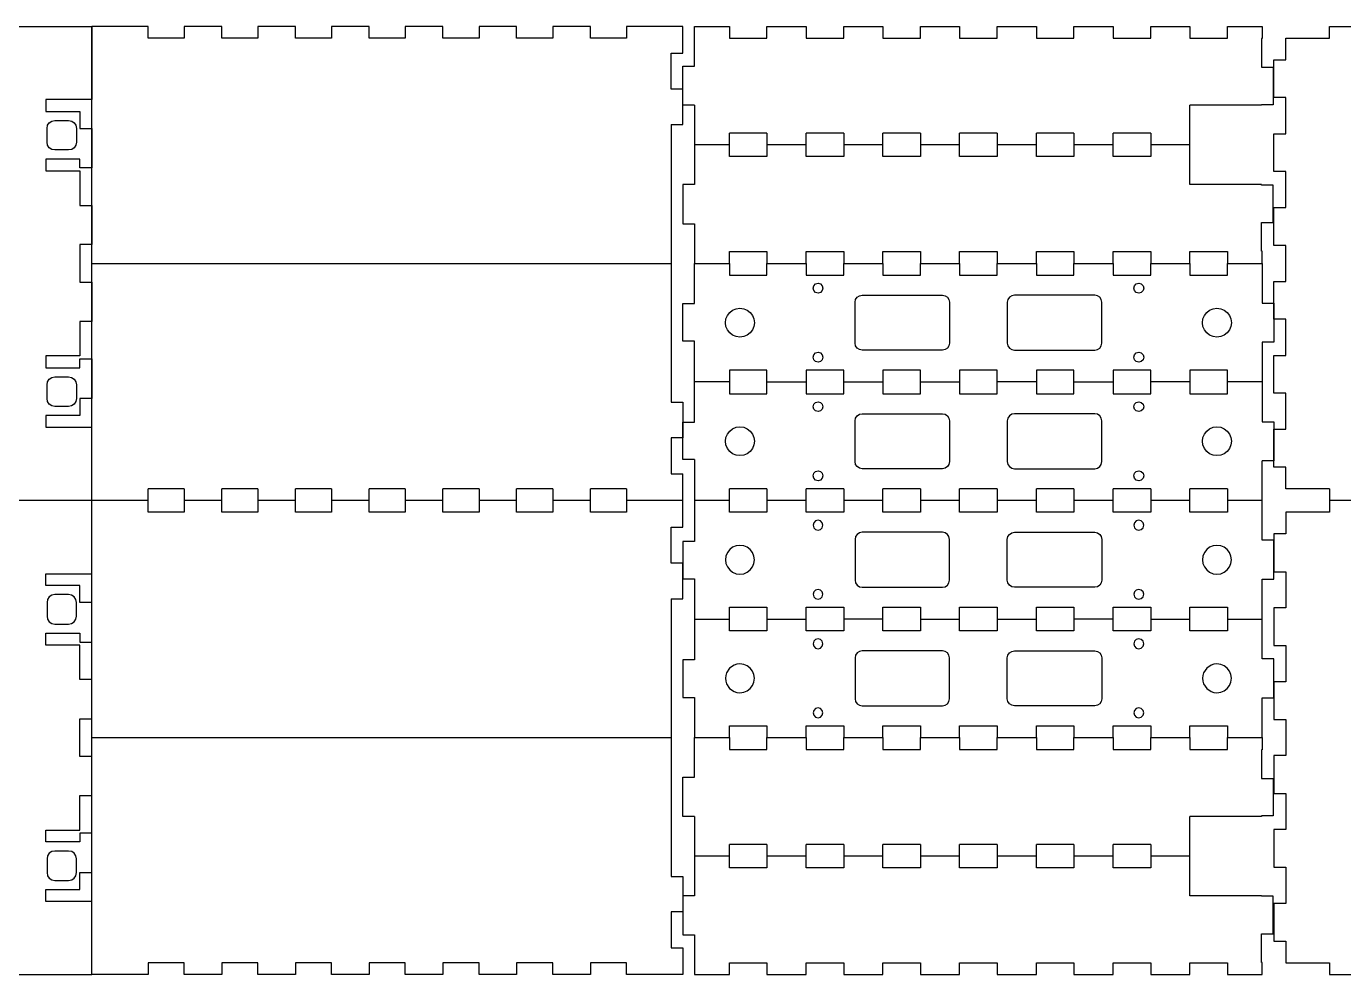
# Model space of a CAD drawing. Extents: x -3 to 935, y 295 to 705.
# Drawn here: x 283.9 to 618.6, y 458.9 to 699.9 of the extents above; entities that cross this region are included whole.
import ezdxf

# ---------------------------------------------------------------- set-up
doc = ezdxf.new("R2010")
doc.units = 0

msp = doc.modelspace()

# ---------------------------------------------------------------- linework, layer by layer
for p, q in [((0.1324, 699.867), (300.532, 699.867)), ((300.532, 699.867), (300.532, 681.267)), ((300.532, 681.267), (288.906, 681.267)), ((288.906, 681.267), (288.906, 678.267)), ((288.906, 678.267), (297.532, 678.267)), ((297.532, 678.267), (297.532, 673.941)), ((289.181, 673.941), (289.34, 674.719)), ((289.181, 670.44), (289.181, 673.941)), ((289.34, 674.719), (289.769, 675.356)), ((289.769, 675.356), (290.404, 675.785)), ((290.404, 675.785), (291.182, 675.941)), ((291.182, 675.941), (294.682, 675.941)), ((294.682, 675.941), (295.46, 675.785)), ((295.46, 675.785), (296.095, 675.356)), ((296.095, 675.356), (296.523, 674.721)), ((296.523, 674.721), (296.682, 673.941)), ((296.682, 673.941), (296.682, 670.44)), ((297.532, 673.941), (300.532, 673.941)), ((300.532, 673.941), (300.532, 663.892)), ((289.34, 669.663), (289.181, 670.44)), ((289.769, 669.028), (289.34, 669.663)), ((296.523, 669.663), (296.095, 669.028)), ((296.682, 670.44), (296.523, 669.663)), ((297.532, 666.117), (288.906, 666.117)), ((288.906, 666.117), (288.906, 663.117)), ((290.404, 668.599), (289.769, 669.028)), ((291.182, 668.443), (290.404, 668.599)), ((294.682, 668.443), (291.182, 668.443)), ((295.46, 668.599), (294.682, 668.443)), ((294.682, 668.443), (294.682, 668.443)), ((296.095, 669.028), (295.46, 668.599)), ((297.532, 663.892), (297.532, 666.117)), ((288.906, 663.117), (297.532, 663.117)), ((300.532, 663.892), (297.532, 663.892)), ((297.532, 663.117), (297.532, 654.341)), ((297.532, 654.341), (300.532, 654.341)), ((300.532, 654.341), (300.532, 644.392)), ((300.532, 644.392), (297.532, 644.392)), ((297.532, 644.392), (297.532, 634.841)), ((453.731, 629.401), (453.731, 639.616)), ((453.731, 639.616), (462.557, 639.616)), ((462.557, 639.616), (462.557, 636.624)), ((472.109, 636.624), (472.109, 639.616)), ((472.109, 639.616), (482.057, 639.616)), ((482.057, 639.616), (482.057, 636.624)), ((491.608, 636.624), (491.608, 639.616)), ((491.608, 639.616), (501.557, 639.616)), ((501.557, 639.616), (501.557, 636.624)), ((511.108, 636.624), (511.108, 639.616)), ((511.108, 639.616), (521.057, 639.616)), ((521.057, 639.616), (521.057, 636.624)), ((530.608, 636.624), (530.608, 639.616)), ((530.608, 639.616), (540.556, 639.616)), ((540.556, 639.616), (540.556, 636.624)), ((550.108, 636.624), (550.108, 639.616)), ((550.108, 639.616), (560.056, 639.616)), ((560.056, 639.616), (560.056, 636.624)), ((569.608, 636.624), (569.608, 639.616)), ((569.608, 639.616), (579.558, 639.616)), ((579.558, 639.616), (579.558, 636.624)), ((589.107, 636.624), (589.107, 639.616)), ((589.107, 639.616), (597.931, 639.616)), ((597.931, 639.616), (597.931, 629.517)), ((462.557, 636.624), (472.109, 636.624)), ((482.057, 636.624), (491.608, 636.624)), ((501.557, 636.624), (511.108, 636.624)), ((521.057, 636.624), (530.608, 636.624)), ((540.556, 636.624), (550.108, 636.624)), ((560.056, 636.624), (569.608, 636.624)), ((579.558, 636.624), (589.107, 636.624)), ((297.532, 634.841), (300.532, 634.841)), ((300.532, 634.841), (300.532, 624.892)), ((483.832, 633.333), (483.999, 633.957)), ((483.999, 632.708), (483.832, 633.333)), ((483.999, 633.957), (484.457, 634.412)), ((484.457, 632.253), (483.999, 632.708)), ((484.457, 634.412), (485.081, 634.579)), ((485.081, 634.579), (485.708, 634.412)), ((485.081, 634.579), (485.081, 634.579)), ((485.708, 634.412), (486.166, 633.957)), ((486.166, 632.708), (485.708, 632.253)), ((486.166, 633.957), (486.333, 633.333)), ((486.333, 633.333), (486.166, 632.708)), ((565.332, 633.333), (565.499, 633.957)), ((565.499, 632.708), (565.332, 633.333)), ((565.499, 633.957), (565.956, 634.412)), ((565.956, 632.253), (565.499, 632.708)), ((565.956, 634.412), (566.583, 634.579)), ((566.583, 634.579), (567.208, 634.412)), ((566.583, 634.579), (566.583, 634.579)), ((567.208, 634.412), (567.665, 633.957)), ((567.665, 632.708), (567.208, 632.253)), ((567.665, 633.957), (567.832, 633.333)), ((567.832, 633.333), (567.665, 632.708)), ((450.73, 619.873), (450.73, 629.401)), ((450.73, 629.401), (453.731, 629.401)), ((485.081, 632.086), (484.457, 632.253)), ((485.708, 632.253), (485.081, 632.086)), ((494.482, 629.742), (494.619, 630.427)), ((494.482, 619.368), (494.482, 629.742)), ((494.619, 630.427), (495.008, 631.012)), ((495.008, 631.012), (495.593, 631.401)), ((495.593, 631.401), (496.284, 631.536)), ((496.284, 631.536), (516.683, 631.539)), ((516.683, 631.539), (517.371, 631.401)), ((517.371, 631.401), (517.956, 631.012)), ((517.956, 631.012), (518.345, 630.43)), ((518.345, 630.43), (518.482, 629.742)), ((518.482, 629.742), (518.482, 619.368)), ((533.32, 630.43), (533.182, 629.742)), ((533.182, 629.742), (533.182, 619.368)), ((533.709, 631.012), (533.32, 630.43)), ((534.294, 631.401), (533.709, 631.012)), ((534.982, 631.539), (534.294, 631.401)), ((555.384, 631.536), (534.982, 631.539)), ((556.071, 631.401), (555.384, 631.536)), ((556.656, 631.012), (556.071, 631.401)), ((557.045, 630.427), (556.656, 631.012)), ((557.183, 629.742), (557.045, 630.427)), ((557.183, 619.368), (557.183, 629.742)), ((566.583, 632.086), (565.956, 632.253)), ((567.208, 632.253), (566.583, 632.086)), ((597.931, 629.517), (600.931, 629.517)), ((600.931, 629.517), (600.931, 619.588)), ((461.681, 625.496), (462.049, 626.387)), ((462.049, 626.387), (462.639, 627.152)), ((462.639, 627.152), (463.396, 627.729)), ((463.396, 627.729), (464.274, 628.094)), ((464.274, 628.094), (465.232, 628.221)), ((465.232, 628.221), (466.193, 628.094)), ((465.232, 628.221), (465.232, 628.221)), ((466.193, 628.094), (467.071, 627.729)), ((467.071, 627.729), (467.825, 627.152)), ((467.825, 627.152), (468.415, 626.387)), ((468.415, 626.387), (468.786, 625.496)), ((582.882, 625.496), (583.249, 626.387)), ((583.249, 626.387), (583.839, 627.152)), ((583.839, 627.152), (584.593, 627.729)), ((584.593, 627.729), (585.475, 628.094)), ((585.475, 628.094), (586.432, 628.221)), ((586.432, 628.221), (587.39, 628.094)), ((586.432, 628.221), (586.432, 628.221)), ((587.39, 628.094), (588.269, 627.729)), ((588.269, 627.729), (589.025, 627.152)), ((589.025, 627.152), (589.615, 626.387)), ((589.615, 626.387), (589.983, 625.496)), ((300.532, 624.892), (297.532, 624.892)), ((297.532, 624.892), (297.532, 616.116)), ((461.557, 624.554), (461.681, 625.496)), ((461.681, 623.614), (461.557, 624.554)), ((462.049, 622.723), (461.681, 623.614)), ((462.639, 621.956), (462.049, 622.723)), ((468.415, 622.723), (467.825, 621.956)), ((468.786, 623.614), (468.415, 622.723)), ((468.786, 625.496), (468.907, 624.554)), ((468.907, 624.554), (468.786, 623.614)), ((582.757, 624.554), (582.882, 625.496)), ((582.882, 623.614), (582.757, 624.554)), ((583.249, 622.723), (582.882, 623.614)), ((583.839, 621.956), (583.249, 622.723)), ((589.615, 622.723), (589.025, 621.956)), ((589.983, 623.614), (589.615, 622.723)), ((589.983, 625.496), (590.107, 624.554)), ((590.107, 624.554), (589.983, 623.614)), ((453.731, 619.873), (450.73, 619.873)), ((453.731, 599.275), (453.731, 619.873)), ((463.396, 621.379), (462.639, 621.956)), ((464.274, 621.016), (463.396, 621.379)), ((465.232, 620.889), (464.274, 621.016)), ((466.193, 621.016), (465.232, 620.889)), ((467.071, 621.379), (466.193, 621.016)), ((467.825, 621.956), (467.071, 621.379)), ((494.619, 618.68), (494.482, 619.368)), ((518.482, 619.368), (518.345, 618.68)), ((533.182, 619.368), (533.32, 618.68)), ((557.045, 618.68), (557.183, 619.368)), ((584.593, 621.379), (583.839, 621.956)), ((585.475, 621.016), (584.593, 621.379)), ((586.432, 620.889), (585.475, 621.016)), ((587.39, 621.016), (586.432, 620.889)), ((588.269, 621.379), (587.39, 621.016)), ((589.025, 621.956), (588.269, 621.379)), ((597.931, 619.588), (597.931, 599.392)), ((600.931, 619.588), (597.931, 619.588)), ((297.532, 616.116), (288.906, 616.116)), ((288.906, 616.116), (288.906, 613.116)), ((483.832, 615.778), (483.999, 616.399)), ((483.999, 616.399), (484.457, 616.857)), ((484.457, 616.857), (485.081, 617.024)), ((485.081, 617.024), (485.708, 616.857)), ((485.081, 617.024), (485.081, 617.024)), ((485.708, 616.857), (486.166, 616.399)), ((486.166, 616.399), (486.333, 615.778)), ((495.008, 618.098), (494.619, 618.68)), ((495.593, 617.709), (495.008, 618.098)), ((496.284, 617.571), (495.593, 617.709)), ((516.683, 617.571), (496.284, 617.571)), ((517.371, 617.709), (516.683, 617.571)), ((517.956, 618.098), (517.371, 617.709)), ((518.345, 618.68), (517.956, 618.098)), ((533.32, 618.68), (533.709, 618.098)), ((533.709, 618.098), (534.294, 617.709)), ((534.294, 617.709), (534.982, 617.571)), ((534.982, 617.571), (555.384, 617.571)), ((555.384, 617.571), (556.071, 617.709)), ((556.071, 617.709), (556.656, 618.098)), ((556.656, 618.098), (557.045, 618.68)), ((565.332, 615.778), (565.499, 616.399)), ((565.499, 616.399), (565.956, 616.857)), ((565.956, 616.857), (566.583, 617.024)), ((566.583, 617.024), (567.208, 616.857)), ((566.583, 617.024), (566.583, 617.024)), ((567.208, 616.857), (567.665, 616.399)), ((567.665, 616.399), (567.832, 615.778)), ((288.906, 613.116), (297.532, 613.116)), ((297.532, 613.116), (297.532, 615.341)), ((297.532, 615.341), (300.532, 615.341)), ((300.532, 615.341), (300.532, 605.292)), ((483.999, 615.153), (483.832, 615.778)), ((484.457, 614.698), (483.999, 615.153)), ((485.081, 614.529), (484.457, 614.698)), ((485.708, 614.698), (485.081, 614.529)), ((486.166, 615.153), (485.708, 614.698)), ((486.333, 615.778), (486.166, 615.153)), ((565.499, 615.153), (565.332, 615.778)), ((565.956, 614.698), (565.499, 615.153)), ((566.583, 614.529), (565.956, 614.698)), ((567.208, 614.698), (566.583, 614.529)), ((567.665, 615.153), (567.208, 614.698)), ((567.832, 615.778), (567.665, 615.153)), ((289.181, 608.793), (289.335, 609.557)), ((289.335, 609.557), (289.769, 610.205)), ((289.769, 610.205), (290.417, 610.639)), ((290.417, 610.639), (291.182, 610.793)), ((291.182, 610.793), (294.682, 610.793)), ((294.682, 610.793), (295.447, 610.639)), ((295.447, 610.639), (296.095, 610.205)), ((296.095, 610.205), (296.529, 609.557)), ((296.529, 609.557), (296.682, 608.793)), ((462.557, 609.494), (453.731, 609.494)), ((462.557, 612.483), (462.557, 606.499)), ((472.109, 612.483), (462.557, 612.483)), ((472.109, 606.499), (472.109, 612.483)), ((472.109, 609.491), (482.057, 609.491)), ((482.057, 612.483), (482.057, 606.499)), ((491.608, 612.483), (482.057, 612.483)), ((491.608, 606.499), (491.608, 612.483)), ((491.608, 609.491), (501.557, 609.491)), ((501.557, 612.483), (501.557, 606.499)), ((511.108, 612.483), (501.557, 612.483)), ((511.108, 606.499), (511.108, 612.483)), ((511.108, 609.491), (521.057, 609.491)), ((521.057, 612.483), (521.057, 606.499)), ((530.608, 612.483), (521.057, 612.483)), ((530.608, 606.499), (530.608, 612.483)), ((540.556, 609.494), (530.608, 609.494)), ((540.556, 612.483), (540.556, 606.499)), ((550.108, 612.483), (540.556, 612.483)), ((550.108, 606.499), (550.108, 612.483)), ((550.108, 609.491), (560.056, 609.491)), ((560.056, 612.483), (560.056, 606.499)), ((569.608, 612.483), (560.056, 612.483)), ((569.608, 606.499), (569.608, 612.483)), ((579.558, 609.494), (569.608, 609.494)), ((579.558, 612.483), (579.558, 606.499)), ((589.107, 612.483), (579.558, 612.483)), ((589.107, 606.499), (589.107, 612.483)), ((597.931, 609.494), (589.107, 609.494)), ((289.181, 605.292), (289.181, 608.793)), ((296.682, 608.793), (296.682, 605.292)), ((462.557, 606.499), (472.109, 606.499)), ((482.057, 606.499), (491.608, 606.499)), ((501.557, 606.499), (511.108, 606.499)), ((521.057, 606.499), (530.608, 606.499)), ((540.556, 606.499), (550.108, 606.499)), ((560.056, 606.499), (569.608, 606.499)), ((579.558, 606.499), (589.107, 606.499)), ((289.335, 604.527), (289.181, 605.292)), ((289.769, 603.877), (289.335, 604.527)), ((290.417, 603.443), (289.769, 603.877)), ((291.182, 603.292), (290.417, 603.443)), ((294.682, 603.292), (291.182, 603.292)), ((295.447, 603.443), (294.682, 603.292)), ((294.682, 603.292), (294.682, 603.292)), ((296.095, 603.877), (295.447, 603.443)), ((296.529, 604.527), (296.095, 603.877)), ((296.682, 605.292), (296.529, 604.527)), ((300.532, 605.292), (297.532, 605.292)), ((297.532, 605.292), (297.532, 600.966)), ((483.832, 603.207), (483.999, 603.829)), ((483.999, 602.583), (483.832, 603.207)), ((483.999, 603.829), (484.457, 604.287)), ((484.457, 602.128), (483.999, 602.583)), ((484.457, 604.287), (485.081, 604.453)), ((485.081, 604.453), (485.708, 604.287)), ((485.081, 604.453), (485.081, 604.453)), ((485.708, 604.287), (486.166, 603.829)), ((486.166, 602.583), (485.708, 602.128)), ((486.166, 603.829), (486.333, 603.207)), ((486.333, 603.207), (486.166, 602.583)), ((565.332, 603.207), (565.499, 603.829)), ((565.499, 602.583), (565.332, 603.207)), ((565.499, 603.829), (565.956, 604.287)), ((565.956, 602.128), (565.499, 602.583)), ((565.956, 604.287), (566.583, 604.453)), ((566.583, 604.453), (567.208, 604.287)), ((566.583, 604.453), (566.583, 604.453)), ((567.208, 604.287), (567.665, 603.829)), ((567.665, 602.583), (567.208, 602.128)), ((567.665, 603.829), (567.832, 603.207)), ((567.832, 603.207), (567.665, 602.583)), ((297.532, 600.966), (288.906, 600.966)), ((288.906, 600.966), (288.906, 597.966)), ((450.73, 589.748), (450.73, 599.275)), ((450.73, 599.275), (453.731, 599.275)), ((485.081, 601.961), (484.457, 602.128)), ((485.708, 602.128), (485.081, 601.961)), ((494.482, 599.617), (494.619, 600.302)), ((494.482, 589.243), (494.482, 599.617)), ((494.619, 600.302), (495.008, 600.884)), ((495.008, 600.884), (495.593, 601.276)), ((495.593, 601.276), (496.284, 601.411)), ((496.284, 601.411), (516.683, 601.411)), ((516.683, 601.411), (517.371, 601.276)), ((517.371, 601.276), (517.956, 600.887)), ((517.956, 600.887), (518.345, 600.302)), ((518.345, 600.302), (518.482, 599.617)), ((518.482, 599.617), (518.482, 589.243)), ((533.32, 600.302), (533.182, 599.617)), ((533.182, 599.617), (533.182, 589.243)), ((533.709, 600.887), (533.32, 600.302)), ((534.294, 601.276), (533.709, 600.887)), ((534.982, 601.411), (534.294, 601.276)), ((555.384, 601.411), (534.982, 601.411)), ((556.071, 601.276), (555.384, 601.411)), ((556.656, 600.884), (556.071, 601.276)), ((557.045, 600.302), (556.656, 600.884)), ((557.183, 599.617), (557.045, 600.302)), ((557.183, 589.243), (557.183, 599.617)), ((566.583, 601.961), (565.956, 602.128)), ((567.208, 602.128), (566.583, 601.961)), ((597.931, 599.392), (600.931, 599.392)), ((600.931, 599.392), (600.931, 589.462)), ((288.906, 597.966), (300.532, 597.966)), ((300.532, 560.767), (300.532, 597.966)), ((461.681, 595.37), (462.049, 596.262)), ((462.049, 596.262), (462.639, 597.027)), ((462.639, 597.027), (463.396, 597.603)), ((463.396, 597.603), (464.274, 597.968)), ((464.274, 597.968), (465.232, 598.095)), ((465.232, 598.095), (466.193, 597.968)), ((465.232, 598.095), (465.232, 598.095)), ((466.193, 597.968), (467.071, 597.603)), ((467.071, 597.603), (467.825, 597.027)), ((467.825, 597.027), (468.415, 596.262)), ((468.415, 596.262), (468.786, 595.37)), ((582.882, 595.37), (583.249, 596.262)), ((583.249, 596.262), (583.839, 597.027)), ((583.839, 597.027), (584.593, 597.603)), ((584.593, 597.603), (585.475, 597.968)), ((585.475, 597.968), (586.432, 598.095)), ((586.432, 598.095), (587.39, 597.968)), ((586.432, 598.095), (586.432, 598.095)), ((587.39, 597.968), (588.269, 597.603)), ((588.269, 597.603), (589.025, 597.027)), ((589.025, 597.027), (589.615, 596.262)), ((589.615, 596.262), (589.983, 595.37)), ((461.557, 594.428), (461.681, 595.37)), ((461.681, 593.486), (461.557, 594.428)), ((462.049, 592.595), (461.681, 593.486)), ((462.639, 591.83), (462.049, 592.595)), ((468.415, 592.595), (467.825, 591.83)), ((468.786, 593.486), (468.415, 592.595)), ((468.786, 595.37), (468.907, 594.428)), ((468.907, 594.428), (468.786, 593.486)), ((582.757, 594.428), (582.882, 595.37)), ((582.882, 593.486), (582.757, 594.428)), ((583.249, 592.595), (582.882, 593.486)), ((583.839, 591.83), (583.249, 592.595)), ((589.615, 592.595), (589.025, 591.83)), ((589.983, 593.486), (589.615, 592.595)), ((589.983, 595.37), (590.107, 594.428)), ((590.107, 594.428), (589.983, 593.486)), ((453.731, 589.748), (450.73, 589.748)), ((453.731, 589.748), (453.731, 568.986)), ((463.396, 591.253), (462.639, 591.83)), ((464.274, 590.891), (463.396, 591.253)), ((465.232, 590.764), (464.274, 590.891)), ((466.193, 590.891), (465.232, 590.764)), ((467.071, 591.253), (466.193, 590.891)), ((467.825, 591.83), (467.071, 591.253)), ((494.619, 588.555), (494.482, 589.243)), ((518.482, 589.243), (518.345, 588.555)), ((533.182, 589.243), (533.32, 588.555)), ((557.045, 588.555), (557.183, 589.243)), ((584.593, 591.253), (583.839, 591.83)), ((585.475, 590.891), (584.593, 591.253)), ((586.432, 590.764), (585.475, 590.891)), ((587.39, 590.891), (586.432, 590.764)), ((588.269, 591.253), (587.39, 590.891)), ((589.025, 591.83), (588.269, 591.253)), ((600.931, 589.462), (597.931, 589.462)), ((597.931, 569.272), (597.931, 589.462)), ((483.832, 585.649), (483.999, 586.274)), ((483.999, 586.274), (484.457, 586.732)), ((484.457, 586.732), (485.081, 586.898)), ((485.081, 586.898), (485.708, 586.732)), ((485.081, 586.898), (485.081, 586.898)), ((485.708, 586.732), (486.166, 586.274)), ((486.166, 586.274), (486.333, 585.649)), ((495.008, 587.973), (494.619, 588.555)), ((495.593, 587.584), (495.008, 587.973)), ((496.284, 587.446), (495.593, 587.584)), ((516.683, 587.446), (496.284, 587.446)), ((517.371, 587.584), (516.683, 587.446)), ((517.956, 587.973), (517.371, 587.584)), ((518.345, 588.555), (517.956, 587.973)), ((533.32, 588.555), (533.709, 587.973)), ((533.709, 587.973), (534.294, 587.584)), ((534.294, 587.584), (534.982, 587.446)), ((534.982, 587.446), (555.384, 587.446)), ((555.384, 587.446), (556.071, 587.584)), ((556.071, 587.584), (556.656, 587.973)), ((556.656, 587.973), (557.045, 588.555)), ((565.332, 585.649), (565.499, 586.274)), ((565.499, 586.274), (565.956, 586.732)), ((565.956, 586.732), (566.583, 586.898)), ((566.583, 586.898), (567.208, 586.732)), ((566.583, 586.898), (566.583, 586.898)), ((567.208, 586.732), (567.665, 586.274)), ((567.665, 586.274), (567.832, 585.649)), ((483.999, 585.028), (483.832, 585.649)), ((484.457, 584.57), (483.999, 585.028)), ((485.081, 584.403), (484.457, 584.57)), ((485.708, 584.57), (485.081, 584.403)), ((486.166, 585.028), (485.708, 584.57)), ((486.333, 585.649), (486.166, 585.028)), ((565.499, 585.028), (565.332, 585.649)), ((565.956, 584.57), (565.499, 585.028)), ((566.583, 584.403), (565.956, 584.57)), ((567.208, 584.57), (566.583, 584.403)), ((567.665, 585.028), (567.208, 584.57)), ((567.832, 585.649), (567.665, 585.028)), ((300.532, 579.366), (0.1324, 579.368)), ((462.557, 579.366), (453.731, 579.366)), ((472.109, 582.358), (462.557, 582.358)), ((462.557, 576.376), (462.557, 582.358)), ((472.109, 582.358), (472.109, 576.376)), ((482.057, 579.366), (472.109, 579.366)), ((491.608, 582.358), (482.057, 582.358)), ((482.057, 576.376), (482.057, 582.358)), ((491.608, 582.358), (491.608, 576.376)), ((501.557, 579.366), (491.608, 579.366)), ((511.108, 582.358), (501.557, 582.358)), ((501.557, 576.376), (501.557, 582.358)), ((511.108, 582.358), (511.108, 576.376)), ((521.057, 579.366), (511.108, 579.366)), ((530.608, 582.358), (521.057, 582.358)), ((521.057, 576.376), (521.057, 582.358)), ((530.608, 582.358), (530.608, 576.376)), ((540.556, 579.366), (530.608, 579.366)), ((550.108, 582.358), (540.556, 582.358)), ((540.556, 576.376), (540.556, 582.358)), ((550.108, 582.358), (550.108, 576.376)), ((560.056, 579.366), (550.108, 579.366)), ((569.608, 582.358), (560.056, 582.358)), ((560.056, 576.376), (560.056, 582.358)), ((569.608, 582.358), (569.608, 576.376)), ((579.558, 579.366), (569.608, 579.366)), ((589.107, 582.358), (579.558, 582.358)), ((579.558, 576.376), (579.558, 582.358)), ((589.107, 582.358), (589.107, 576.376)), ((597.931, 579.366), (589.107, 579.366)), ((472.109, 576.376), (462.557, 576.376)), ((491.608, 576.376), (482.057, 576.376)), ((511.108, 576.376), (501.557, 576.376)), ((530.608, 576.376), (521.057, 576.376)), ((550.108, 576.376), (540.556, 576.376)), ((569.608, 576.376), (560.056, 576.376)), ((589.107, 576.376), (579.558, 576.376)), ((483.999, 573.706), (483.832, 573.082)), ((483.832, 573.082), (483.999, 572.46)), ((484.457, 574.161), (483.999, 573.706)), ((483.999, 572.46), (484.457, 572.002)), ((485.081, 574.331), (484.457, 574.161)), ((485.708, 574.161), (485.081, 574.331)), ((486.166, 573.706), (485.708, 574.161)), ((485.708, 572.002), (486.166, 572.46)), ((486.333, 573.082), (486.166, 573.706)), ((486.166, 572.46), (486.333, 573.082)), ((565.499, 573.706), (565.332, 573.082)), ((565.332, 573.082), (565.499, 572.46)), ((565.956, 574.161), (565.499, 573.706)), ((565.499, 572.46), (565.956, 572.002)), ((566.583, 574.331), (565.956, 574.161)), ((567.208, 574.161), (566.583, 574.331)), ((567.665, 573.706), (567.208, 574.161)), ((567.208, 572.002), (567.665, 572.46)), ((567.832, 573.082), (567.665, 573.706)), ((567.665, 572.46), (567.832, 573.082)), ((484.457, 572.002), (485.081, 571.836)), ((485.081, 571.836), (485.708, 572.002)), ((485.081, 571.836), (485.081, 571.836)), ((494.619, 570.179), (494.482, 569.491)), ((494.482, 569.491), (494.482, 559.118)), ((495.008, 570.761), (494.619, 570.179)), ((495.593, 571.15), (495.008, 570.761)), ((496.284, 571.288), (495.593, 571.15)), ((516.683, 571.288), (496.284, 571.288)), ((517.371, 571.15), (516.683, 571.288)), ((517.956, 570.761), (517.371, 571.15)), ((518.345, 570.179), (517.956, 570.761)), ((518.482, 569.491), (518.345, 570.179)), ((518.482, 559.118), (518.482, 569.491)), ((533.182, 569.491), (533.32, 570.179)), ((533.182, 559.117), (533.182, 569.491)), ((533.32, 570.179), (533.709, 570.761)), ((533.709, 570.761), (534.294, 571.15)), ((534.294, 571.15), (534.982, 571.288)), ((534.982, 571.288), (555.384, 571.288)), ((555.384, 571.288), (556.071, 571.15)), ((556.071, 571.15), (556.656, 570.761)), ((556.656, 570.761), (557.045, 570.179)), ((557.045, 570.179), (557.183, 569.491)), ((557.183, 569.491), (557.183, 559.118)), ((565.956, 572.002), (566.583, 571.836)), ((566.583, 571.836), (567.208, 572.002)), ((566.583, 571.836), (566.583, 571.836)), ((600.931, 569.272), (597.931, 569.272)), ((600.931, 559.342), (600.931, 569.272)), ((453.731, 568.986), (450.73, 568.986)), ((450.73, 568.986), (450.73, 559.459)), ((462.049, 566.136), (461.681, 565.245)), ((462.639, 566.901), (462.049, 566.136)), ((463.396, 567.481), (462.639, 566.901)), ((464.274, 567.843), (463.396, 567.481)), ((465.232, 567.97), (464.274, 567.843)), ((466.193, 567.843), (465.232, 567.97)), ((467.071, 567.481), (466.193, 567.843)), ((467.825, 566.901), (467.071, 567.481)), ((468.415, 566.136), (467.825, 566.901)), ((468.786, 565.245), (468.415, 566.136)), ((583.249, 566.136), (582.882, 565.245)), ((583.839, 566.901), (583.249, 566.136)), ((584.593, 567.481), (583.839, 566.901)), ((585.475, 567.843), (584.593, 567.481)), ((586.432, 567.97), (585.475, 567.843)), ((587.39, 567.843), (586.432, 567.97)), ((588.269, 567.481), (587.39, 567.843)), ((589.025, 566.901), (588.269, 567.481)), ((589.615, 566.136), (589.025, 566.901)), ((589.983, 565.245), (589.615, 566.136)), ((461.681, 565.245), (461.557, 564.306)), ((461.557, 564.306), (461.681, 563.364)), ((461.681, 563.364), (462.049, 562.472)), ((462.049, 562.472), (462.639, 561.707)), ((467.825, 561.707), (468.415, 562.472)), ((468.415, 562.472), (468.786, 563.364)), ((468.907, 564.306), (468.786, 565.245)), ((468.786, 563.364), (468.907, 564.306)), ((582.882, 565.245), (582.757, 564.306)), ((582.757, 564.306), (582.882, 563.364)), ((582.882, 563.364), (583.249, 562.472)), ((583.249, 562.472), (583.839, 561.707)), ((589.025, 561.707), (589.615, 562.472)), ((589.615, 562.472), (589.983, 563.364)), ((590.107, 564.306), (589.983, 565.245)), ((589.983, 563.364), (590.107, 564.306)), ((288.906, 557.767), (288.906, 560.767)), ((288.906, 560.767), (300.532, 560.767)), ((450.73, 559.459), (453.731, 559.459)), ((453.731, 559.459), (453.731, 538.861)), ((462.639, 561.707), (463.396, 561.13)), ((463.396, 561.13), (464.274, 560.765)), ((464.274, 560.765), (465.232, 560.639)), ((465.232, 560.639), (466.193, 560.765)), ((465.232, 560.639), (465.232, 560.639)), ((466.193, 560.765), (467.071, 561.13)), ((467.071, 561.13), (467.825, 561.707)), ((494.482, 559.118), (494.619, 558.43)), ((518.345, 558.43), (518.482, 559.117)), ((533.32, 558.43), (533.182, 559.117)), ((557.183, 559.118), (557.045, 558.43)), ((583.839, 561.707), (584.593, 561.13)), ((584.593, 561.13), (585.475, 560.765)), ((585.475, 560.765), (586.432, 560.639)), ((586.432, 560.639), (587.39, 560.765)), ((586.432, 560.639), (586.432, 560.639)), ((587.39, 560.765), (588.269, 561.13)), ((588.269, 561.13), (589.025, 561.707)), ((597.931, 559.342), (600.931, 559.342)), ((597.931, 539.147), (597.931, 559.342)), ((297.532, 557.767), (288.906, 557.767)), ((297.532, 553.442), (297.532, 557.767)), ((483.999, 556.15), (483.832, 555.527)), ((484.457, 556.606), (483.999, 556.15)), ((485.081, 556.773), (484.457, 556.606)), ((485.708, 556.606), (485.081, 556.773)), ((486.166, 556.15), (485.708, 556.606)), ((486.333, 555.527), (486.166, 556.15)), ((494.619, 558.43), (495.008, 557.848)), ((495.008, 557.848), (495.593, 557.459)), ((495.593, 557.459), (496.284, 557.322)), ((496.284, 557.322), (516.683, 557.322)), ((516.683, 557.322), (517.371, 557.458)), ((517.371, 557.458), (517.956, 557.848)), ((517.956, 557.848), (518.345, 558.43)), ((533.709, 557.848), (533.32, 558.43)), ((534.294, 557.458), (533.709, 557.848)), ((534.982, 557.322), (534.294, 557.458)), ((555.384, 557.322), (534.982, 557.322)), ((556.071, 557.459), (555.384, 557.322)), ((556.656, 557.848), (556.071, 557.459)), ((557.045, 558.43), (556.656, 557.848)), ((565.499, 556.15), (565.332, 555.527)), ((565.956, 556.606), (565.499, 556.15)), ((566.583, 556.773), (565.956, 556.606)), ((567.208, 556.606), (566.583, 556.773)), ((567.665, 556.15), (567.208, 556.606)), ((567.832, 555.527), (567.665, 556.15)), ((289.335, 554.207), (289.181, 553.442)), ((289.181, 553.442), (289.181, 549.942)), ((289.769, 554.856), (289.335, 554.207)), ((290.417, 555.289), (289.769, 554.856)), ((291.182, 555.442), (290.417, 555.289)), ((294.682, 555.442), (291.182, 555.442)), ((295.447, 555.289), (294.682, 555.442)), ((294.682, 555.442), (294.682, 555.442)), ((296.095, 554.856), (295.447, 555.289)), ((296.529, 554.207), (296.095, 554.856)), ((296.682, 553.442), (296.529, 554.207)), ((296.682, 549.942), (296.682, 553.442)), ((300.532, 553.442), (297.532, 553.442)), ((300.532, 543.392), (300.532, 553.442)), ((483.832, 555.527), (483.999, 554.903)), ((483.999, 554.903), (484.457, 554.447)), ((484.457, 554.447), (485.081, 554.28)), ((485.081, 554.28), (485.708, 554.447)), ((485.081, 554.28), (485.081, 554.28)), ((485.708, 554.447), (486.166, 554.903)), ((486.166, 554.903), (486.333, 555.527)), ((565.332, 555.527), (565.499, 554.903)), ((565.499, 554.903), (565.956, 554.447)), ((565.956, 554.447), (566.583, 554.28)), ((566.583, 554.28), (567.208, 554.447)), ((566.583, 554.28), (566.583, 554.28)), ((567.208, 554.447), (567.665, 554.903)), ((567.665, 554.903), (567.832, 555.527)), ((289.181, 549.942), (289.335, 549.176)), ((289.335, 549.176), (289.769, 548.527)), ((296.095, 548.527), (296.529, 549.176)), ((296.529, 549.176), (296.682, 549.942)), ((453.731, 549.242), (462.557, 549.242)), ((462.557, 552.235), (472.109, 552.235)), ((462.557, 546.25), (462.557, 552.235)), ((472.109, 552.235), (472.109, 546.25)), ((472.109, 549.242), (482.057, 549.242)), ((482.057, 552.235), (491.608, 552.235)), ((482.057, 546.25), (482.057, 552.235)), ((491.608, 552.235), (491.608, 546.25)), ((501.557, 549.242), (491.608, 549.242)), ((501.557, 552.235), (511.108, 552.235)), ((501.557, 546.25), (501.557, 552.235)), ((511.108, 552.235), (511.108, 546.25)), ((511.108, 549.242), (521.057, 549.242)), ((521.057, 552.235), (530.608, 552.235)), ((521.057, 546.25), (521.057, 552.235)), ((530.608, 552.235), (530.608, 546.25)), ((530.608, 549.242), (540.556, 549.242)), ((540.556, 552.235), (550.108, 552.235)), ((540.556, 546.25), (540.556, 552.235)), ((550.108, 552.235), (550.108, 546.25)), ((560.056, 549.242), (550.108, 549.242)), ((560.056, 552.235), (569.608, 552.235)), ((560.056, 546.25), (560.056, 552.235)), ((569.608, 552.235), (569.608, 546.25)), ((569.608, 549.242), (579.558, 549.242)), ((579.558, 552.235), (589.107, 552.235)), ((579.558, 546.25), (579.558, 552.235)), ((589.107, 552.235), (589.107, 546.25)), ((589.107, 549.242), (597.931, 549.242)), ((288.906, 542.617), (288.906, 545.617)), ((288.906, 545.617), (297.532, 545.617)), ((289.769, 548.527), (290.417, 548.094)), ((290.417, 548.094), (291.182, 547.942)), ((291.182, 547.942), (294.682, 547.942)), ((294.682, 547.942), (295.447, 548.094)), ((295.447, 548.094), (296.095, 548.527)), ((297.532, 545.617), (297.532, 543.392)), ((472.109, 546.25), (462.557, 546.25)), ((491.608, 546.25), (482.057, 546.25)), ((511.108, 546.25), (501.557, 546.25)), ((530.608, 546.25), (521.057, 546.25)), ((550.108, 546.25), (540.556, 546.25)), ((569.608, 546.25), (560.056, 546.25)), ((589.107, 546.25), (579.558, 546.25)), ((297.532, 542.617), (288.906, 542.617)), ((297.532, 543.392), (300.532, 543.392)), ((297.532, 533.842), (297.532, 542.617)), ((483.999, 543.581), (483.832, 542.958)), ((483.832, 542.958), (483.999, 542.334)), ((484.457, 544.037), (483.999, 543.581)), ((483.999, 542.334), (484.457, 541.878)), ((485.081, 544.204), (484.457, 544.037)), ((485.708, 544.037), (485.081, 544.204)), ((486.166, 543.581), (485.708, 544.037)), ((485.708, 541.878), (486.166, 542.334)), ((486.333, 542.958), (486.166, 543.581)), ((486.166, 542.334), (486.333, 542.958)), ((565.499, 543.581), (565.332, 542.958)), ((565.332, 542.958), (565.499, 542.334)), ((565.956, 544.037), (565.499, 543.581)), ((565.499, 542.334), (565.956, 541.878)), ((566.583, 544.204), (565.956, 544.037)), ((567.208, 544.037), (566.583, 544.204)), ((567.665, 543.581), (567.208, 544.037)), ((567.208, 541.878), (567.665, 542.334)), ((567.832, 542.958), (567.665, 543.581)), ((567.665, 542.334), (567.832, 542.958)), ((484.457, 541.878), (485.081, 541.711)), ((485.081, 541.711), (485.708, 541.878)), ((485.081, 541.711), (485.081, 541.711)), ((494.619, 540.053), (494.482, 539.366)), ((494.482, 539.366), (494.482, 528.993)), ((495.008, 540.636), (494.619, 540.053)), ((495.593, 541.025), (495.008, 540.636)), ((496.284, 541.162), (495.593, 541.025)), ((516.683, 541.162), (496.284, 541.162)), ((517.371, 541.025), (516.683, 541.162)), ((517.956, 540.636), (517.371, 541.025)), ((518.345, 540.054), (517.956, 540.636)), ((518.482, 539.367), (518.345, 540.054)), ((518.482, 528.993), (518.482, 539.367)), ((533.182, 539.367), (533.32, 540.054)), ((533.182, 528.992), (533.182, 539.367)), ((533.32, 540.054), (533.709, 540.636)), ((533.709, 540.636), (534.294, 541.025)), ((534.294, 541.025), (534.982, 541.162)), ((534.982, 541.162), (555.384, 541.162)), ((555.384, 541.162), (556.071, 541.025)), ((556.071, 541.025), (556.656, 540.636)), ((556.656, 540.636), (557.045, 540.053)), ((557.045, 540.053), (557.183, 539.366)), ((557.183, 539.366), (557.183, 528.993)), ((565.956, 541.878), (566.583, 541.711)), ((566.583, 541.711), (567.208, 541.878)), ((566.583, 541.711), (566.583, 541.711)), ((600.931, 539.147), (597.931, 539.147)), ((600.931, 529.217), (600.931, 539.147)), ((453.731, 538.861), (450.73, 538.861)), ((450.73, 538.861), (450.73, 529.334)), ((461.846, 535.607), (461.631, 534.918)), ((462.634, 536.772), (461.846, 535.607)), ((463.801, 537.558), (462.634, 536.772)), ((464.491, 537.771), (463.801, 537.558)), ((465.232, 537.845), (464.491, 537.771)), ((466.193, 537.719), (465.232, 537.845)), ((467.071, 537.354), (466.193, 537.719)), ((467.825, 536.778), (467.071, 537.354)), ((468.415, 536.013), (467.825, 536.778)), ((468.786, 535.121), (468.415, 536.013)), ((583.046, 535.607), (582.831, 534.918)), ((583.834, 536.772), (583.046, 535.607)), ((585.001, 537.558), (583.834, 536.772)), ((585.692, 537.771), (585.001, 537.558)), ((586.432, 537.845), (585.692, 537.771)), ((587.39, 537.719), (586.432, 537.845)), ((588.269, 537.354), (587.39, 537.719)), ((589.025, 536.778), (588.269, 537.354)), ((589.615, 536.013), (589.025, 536.778)), ((589.983, 535.121), (589.615, 536.013)), ((300.532, 533.842), (297.532, 533.842)), ((300.532, 523.892), (300.532, 533.842)), ((461.631, 534.918), (461.557, 534.18)), ((461.557, 534.18), (461.631, 533.441)), ((461.631, 533.441), (461.846, 532.753)), ((461.846, 532.753), (462.634, 531.587)), ((467.825, 531.582), (468.415, 532.347)), ((468.415, 532.347), (468.786, 533.238)), ((468.907, 534.18), (468.786, 535.121)), ((468.786, 533.238), (468.907, 534.18)), ((582.831, 534.918), (582.757, 534.18)), ((582.757, 534.18), (582.831, 533.441)), ((582.831, 533.441), (583.046, 532.753)), ((583.046, 532.753), (583.834, 531.587)), ((589.025, 531.582), (589.615, 532.347)), ((589.615, 532.347), (589.983, 533.238)), ((590.107, 534.18), (589.983, 535.121)), ((589.983, 533.238), (590.107, 534.18)), ((450.73, 529.334), (453.731, 529.334)), ((453.731, 529.334), (453.731, 519.117)), ((462.634, 531.587), (463.801, 530.802)), ((463.801, 530.802), (464.491, 530.588)), ((464.491, 530.588), (465.232, 530.514)), ((465.232, 530.514), (466.193, 530.641)), ((465.232, 530.514), (465.232, 530.514)), ((466.193, 530.641), (467.071, 531.005)), ((467.071, 531.005), (467.825, 531.582)), ((494.482, 528.993), (494.619, 528.306)), ((518.345, 528.305), (518.482, 528.992)), ((533.32, 528.305), (533.182, 528.992)), ((557.183, 528.993), (557.045, 528.306)), ((583.834, 531.587), (585.001, 530.802)), ((585.001, 530.802), (585.692, 530.588)), ((585.692, 530.588), (586.432, 530.514)), ((586.432, 530.514), (587.39, 530.641)), ((586.432, 530.514), (586.432, 530.514)), ((587.39, 530.641), (588.269, 531.005)), ((588.269, 531.005), (589.025, 531.582)), ((597.931, 519.117), (597.931, 529.217)), ((597.931, 529.217), (600.931, 529.217)), ((483.999, 526.025), (483.832, 525.402)), ((484.457, 526.482), (483.999, 526.025)), ((485.081, 526.649), (484.457, 526.482)), ((485.708, 526.482), (485.081, 526.649)), ((486.166, 526.025), (485.708, 526.482)), ((486.333, 525.402), (486.166, 526.025)), ((494.619, 528.306), (495.008, 527.723)), ((495.008, 527.723), (495.593, 527.334)), ((495.593, 527.334), (496.284, 527.197)), ((496.284, 527.197), (516.683, 527.197)), ((516.683, 527.197), (517.371, 527.333)), ((517.371, 527.333), (517.956, 527.723)), ((517.956, 527.723), (518.345, 528.305)), ((533.709, 527.723), (533.32, 528.305)), ((534.294, 527.333), (533.709, 527.723)), ((534.982, 527.197), (534.294, 527.333)), ((555.384, 527.197), (534.982, 527.197)), ((556.071, 527.334), (555.384, 527.197)), ((556.656, 527.723), (556.071, 527.334)), ((557.045, 528.306), (556.656, 527.723)), ((565.499, 526.025), (565.332, 525.402)), ((565.956, 526.482), (565.499, 526.025)), ((566.583, 526.649), (565.956, 526.482)), ((567.208, 526.482), (566.583, 526.649)), ((567.665, 526.025), (567.208, 526.482)), ((567.832, 525.402), (567.665, 526.025)), ((297.532, 514.342), (297.532, 523.892)), ((297.532, 523.892), (300.532, 523.892)), ((483.832, 525.402), (483.999, 524.778)), ((483.999, 524.778), (484.457, 524.322)), ((484.457, 524.322), (485.081, 524.155)), ((485.081, 524.155), (485.708, 524.322)), ((485.081, 524.155), (485.081, 524.155)), ((485.708, 524.322), (486.166, 524.778)), ((486.166, 524.778), (486.333, 525.402)), ((565.332, 525.402), (565.499, 524.778)), ((565.499, 524.778), (565.956, 524.322)), ((565.956, 524.322), (566.583, 524.155)), ((566.583, 524.155), (567.208, 524.322)), ((566.583, 524.155), (566.583, 524.155)), ((567.208, 524.322), (567.665, 524.778)), ((567.665, 524.778), (567.832, 525.402)), ((453.731, 519.117), (462.557, 519.117)), ((462.557, 522.11), (472.109, 522.11)), ((462.557, 519.117), (462.557, 522.11)), ((472.109, 522.11), (472.109, 519.117)), ((472.109, 519.117), (482.057, 519.117)), ((482.057, 519.117), (482.057, 522.11)), ((482.057, 522.11), (491.608, 522.11)), ((491.608, 522.11), (491.608, 519.117)), ((491.608, 519.117), (501.557, 519.117)), ((501.557, 519.117), (501.557, 522.11)), ((501.557, 522.11), (511.108, 522.11)), ((511.108, 522.11), (511.108, 519.117)), ((511.108, 519.117), (521.057, 519.117)), ((521.057, 519.117), (521.057, 522.11)), ((521.057, 522.11), (530.608, 522.11)), ((530.608, 522.11), (530.608, 519.117)), ((530.608, 519.117), (540.556, 519.117)), ((540.556, 519.117), (540.556, 522.11)), ((540.556, 522.11), (550.108, 522.11)), ((550.108, 522.11), (550.108, 519.117)), ((550.108, 519.117), (560.056, 519.117)), ((560.056, 519.117), (560.056, 522.11)), ((560.056, 522.11), (569.608, 522.11)), ((569.608, 522.11), (569.608, 519.117)), ((569.608, 519.117), (579.558, 519.117)), ((579.558, 519.117), (579.558, 522.11)), ((579.558, 522.11), (589.107, 522.11)), ((589.107, 522.11), (589.107, 519.117)), ((589.107, 519.117), (597.931, 519.117)), ((300.532, 514.342), (297.532, 514.342)), ((300.532, 504.392), (300.532, 514.342)), ((297.532, 495.617), (297.532, 504.392)), ((297.532, 504.392), (300.532, 504.392)), ((288.906, 492.617), (288.906, 495.617)), ((288.906, 495.617), (297.532, 495.617)), ((297.532, 492.617), (288.906, 492.617)), ((300.532, 494.842), (297.532, 494.842)), ((297.532, 494.842), (297.532, 492.617)), ((300.532, 484.792), (300.532, 494.842)), ((289.34, 489.07), (289.181, 488.292)), ((289.769, 489.706), (289.34, 489.07)), ((290.404, 490.134), (289.769, 489.706)), ((291.182, 490.292), (290.404, 490.134)), ((294.682, 490.292), (291.182, 490.292)), ((295.46, 490.134), (294.682, 490.292)), ((294.682, 490.292), (294.682, 490.292)), ((296.095, 489.706), (295.46, 490.134)), ((296.523, 489.07), (296.095, 489.706)), ((296.682, 488.292), (296.523, 489.07)), ((289.181, 488.292), (289.181, 484.792)), ((296.682, 484.792), (296.682, 488.292)), ((289.181, 484.792), (289.34, 484.013)), ((289.34, 484.013), (289.769, 483.378)), ((289.769, 483.378), (290.404, 482.949)), ((290.404, 482.949), (291.182, 482.792)), ((291.182, 482.792), (294.682, 482.792)), ((294.682, 482.792), (295.46, 482.949)), ((295.46, 482.949), (296.095, 483.378)), ((296.095, 483.378), (296.523, 484.013)), ((296.523, 484.013), (296.682, 484.792)), ((297.532, 480.467), (297.532, 484.792)), ((297.532, 484.792), (300.532, 484.792)), ((288.906, 477.467), (288.906, 480.467)), ((288.906, 480.467), (297.532, 480.467)), ((300.532, 477.467), (288.906, 477.467)), ((300.532, 458.867), (300.532, 477.467)), ((0.1324, 458.868), (300.532, 458.867))]:
    msp.add_line(p, q)
at = {"layer": 'Layer 1'}
for p, q in [((314.851, 699.867), (300.532, 699.867)), ((300.532, 458.867), (300.532, 699.867)), ((314.851, 696.864), (314.851, 699.867)), ((333.584, 699.867), (324.016, 699.867)), ((324.016, 699.867), (324.016, 696.864)), ((333.584, 696.864), (333.584, 699.867)), ((352.316, 699.867), (342.749, 699.867)), ((342.749, 699.867), (342.749, 696.864)), ((352.316, 696.864), (352.316, 699.867)), ((371.049, 699.867), (361.481, 699.867)), ((361.481, 699.867), (361.481, 696.864)), ((371.049, 696.864), (371.049, 699.867)), ((389.781, 699.867), (380.214, 699.867)), ((380.214, 699.867), (380.214, 696.864)), ((389.781, 696.864), (389.781, 699.867)), ((408.514, 699.867), (398.946, 699.867)), ((398.946, 699.867), (398.946, 696.864)), ((408.514, 696.864), (408.514, 699.867)), ((427.246, 699.867), (417.679, 699.867)), ((417.679, 699.867), (417.679, 696.864)), ((427.246, 696.864), (427.246, 699.867)), ((450.73, 699.867), (436.411, 699.867)), ((436.411, 699.867), (436.411, 696.864)), ((450.73, 693.078), (450.73, 699.867)), ((453.731, 689.768), (453.731, 699.867)), ((453.731, 699.867), (462.557, 699.867)), ((462.557, 699.867), (462.557, 696.875)), ((472.106, 696.875), (472.106, 699.867)), ((472.106, 699.867), (482.057, 699.867)), ((482.057, 699.867), (482.057, 696.875)), ((491.606, 696.875), (491.606, 699.867)), ((491.606, 699.867), (501.557, 699.867)), ((501.557, 699.867), (501.557, 696.875)), ((511.106, 696.875), (511.106, 699.867)), ((511.106, 699.867), (521.057, 699.867)), ((521.057, 699.867), (521.057, 696.875)), ((530.605, 696.875), (530.605, 699.867)), ((530.605, 699.867), (540.556, 699.867)), ((540.556, 699.867), (540.556, 696.875)), ((550.105, 696.875), (550.105, 699.867)), ((550.105, 699.867), (560.056, 699.867)), ((560.056, 699.867), (560.056, 696.875)), ((569.608, 699.867), (579.556, 699.867)), ((569.608, 696.875), (569.608, 699.867)), ((579.556, 699.867), (579.556, 696.875)), ((589.107, 696.875), (589.107, 699.867)), ((589.107, 699.867), (597.931, 699.867)), ((597.931, 699.867), (597.931, 696.782)), ((615.052, 696.859), (615.052, 699.867)), ((615.052, 699.867), (624.617, 699.867)), ((324.016, 696.864), (314.851, 696.864)), ((342.749, 696.864), (333.584, 696.864)), ((361.481, 696.864), (352.316, 696.864)), ((380.214, 696.864), (371.049, 696.864)), ((398.946, 696.864), (389.781, 696.864)), ((417.679, 696.864), (408.514, 696.864)), ((436.411, 696.864), (427.246, 696.864)), ((462.557, 696.875), (472.106, 696.875)), ((482.057, 696.875), (491.606, 696.875)), ((501.557, 696.875), (511.106, 696.875)), ((521.057, 696.875), (530.605, 696.875)), ((540.556, 696.875), (550.105, 696.875)), ((560.056, 696.875), (569.608, 696.875)), ((579.556, 696.875), (589.107, 696.875)), ((597.931, 696.782), (597.73, 696.782)), ((597.73, 696.782), (597.73, 689.496)), ((603.932, 691.361), (603.932, 696.859)), ((603.932, 696.859), (615.052, 696.859)), ((447.733, 683.902), (447.733, 693.078)), ((447.733, 693.078), (450.73, 693.078)), ((450.73, 689.768), (453.731, 689.768)), ((450.73, 674.914), (450.73, 689.768)), ((597.73, 689.496), (600.73, 689.496)), ((600.73, 689.496), (600.73, 679.949)), ((600.931, 681.77), (600.931, 691.361)), ((600.931, 691.361), (603.932, 691.361)), ((450.73, 683.902), (447.733, 683.902)), ((453.731, 679.844), (450.73, 679.844)), ((453.731, 679.844), (453.731, 659.643)), ((579.556, 659.643), (579.556, 679.844)), ((597.73, 679.844), (579.556, 679.844)), ((600.73, 679.949), (597.73, 679.949)), ((597.73, 679.949), (597.73, 679.844)), ((603.932, 681.77), (600.931, 681.77)), ((603.932, 672.581), (603.932, 681.77)), ((447.733, 674.914), (450.73, 674.914)), ((447.733, 674.914), (447.733, 604.318)), ((462.557, 669.742), (453.731, 669.742)), ((462.557, 666.749), (462.557, 672.734)), ((472.106, 672.734), (462.557, 672.734)), ((472.106, 672.734), (472.106, 666.749)), ((482.057, 669.742), (472.106, 669.742)), ((482.057, 666.749), (482.057, 672.734)), ((491.606, 672.734), (482.057, 672.734)), ((491.606, 672.734), (491.606, 666.749)), ((501.557, 669.742), (491.606, 669.742)), ((501.557, 666.749), (501.557, 672.734)), ((511.106, 672.734), (501.557, 672.734)), ((511.106, 672.734), (511.106, 666.749)), ((521.057, 669.742), (511.106, 669.742)), ((521.057, 666.749), (521.057, 672.734)), ((530.605, 672.734), (521.057, 672.734)), ((530.605, 672.734), (530.605, 666.749)), ((540.556, 669.742), (530.605, 669.742)), ((540.556, 666.749), (540.556, 672.734)), ((550.105, 672.734), (540.556, 672.734)), ((550.105, 672.734), (550.105, 666.749)), ((560.056, 669.742), (550.105, 669.742)), ((560.056, 666.749), (560.056, 672.734)), ((569.608, 672.734), (560.056, 672.734)), ((569.608, 672.734), (569.608, 666.749)), ((579.556, 669.742), (569.608, 669.742)), ((600.931, 662.99), (600.931, 672.581)), ((600.931, 672.581), (603.932, 672.581)), ((472.106, 666.749), (462.557, 666.749)), ((491.606, 666.749), (482.057, 666.749)), ((511.106, 666.749), (501.557, 666.749)), ((530.605, 666.749), (521.057, 666.749)), ((550.105, 666.749), (540.556, 666.749)), ((569.608, 666.749), (560.056, 666.749)), ((603.932, 662.99), (600.931, 662.99)), ((603.932, 653.801), (603.932, 662.99)), ((453.731, 659.643), (450.73, 659.643)), ((450.73, 659.643), (450.73, 649.716)), ((597.73, 659.643), (579.556, 659.643)), ((597.73, 659.534), (597.73, 659.643)), ((600.73, 659.534), (597.73, 659.534)), ((600.73, 649.991), (600.73, 659.534)), ((600.931, 644.212), (600.931, 653.801)), ((600.931, 653.801), (603.932, 653.801)), ((450.73, 649.716), (453.731, 649.716)), ((453.731, 649.716), (453.731, 639.616)), ((597.73, 642.702), (597.73, 649.991)), ((597.73, 649.991), (600.73, 649.991)), ((597.931, 642.702), (597.73, 642.702)), ((597.931, 639.616), (597.931, 642.702)), ((603.932, 644.212), (600.931, 644.212)), ((603.932, 635.023), (603.932, 644.212)), ((300.532, 639.616), (447.733, 639.616)), ((453.731, 639.616), (462.557, 639.616)), ((462.557, 639.616), (462.557, 642.609)), ((462.557, 642.609), (472.106, 642.609)), ((472.106, 642.609), (472.106, 639.616)), ((472.106, 639.616), (482.057, 639.616)), ((482.057, 639.616), (482.057, 642.609)), ((482.057, 642.609), (491.606, 642.609)), ((491.606, 642.609), (491.606, 639.616)), ((491.606, 639.616), (501.557, 639.616)), ((501.557, 639.616), (501.557, 642.609)), ((501.557, 642.609), (511.106, 642.609)), ((511.106, 642.609), (511.106, 639.616)), ((511.106, 639.616), (521.057, 639.616)), ((521.057, 639.616), (521.057, 642.609)), ((521.057, 642.609), (530.605, 642.609)), ((530.605, 642.609), (530.605, 639.616)), ((530.605, 639.616), (540.556, 639.616)), ((540.556, 639.616), (540.556, 642.609)), ((540.556, 642.609), (550.105, 642.609)), ((550.105, 642.609), (550.105, 639.616)), ((550.105, 639.616), (560.056, 639.616)), ((560.056, 639.616), (560.056, 642.609)), ((560.056, 642.609), (569.608, 642.609)), ((569.608, 642.609), (569.608, 639.616)), ((569.608, 639.616), (579.556, 639.616)), ((579.556, 639.616), (579.556, 642.609)), ((579.556, 642.609), (589.107, 642.609)), ((589.107, 642.609), (589.107, 639.616)), ((589.107, 639.616), (597.931, 639.616)), ((600.931, 625.432), (600.931, 635.023)), ((600.931, 635.023), (603.932, 635.023)), ((603.932, 625.432), (600.931, 625.432)), ((603.932, 616.243), (603.932, 625.432)), ((600.931, 606.655), (600.931, 616.243)), ((600.931, 616.243), (603.932, 616.243)), ((603.932, 606.655), (600.931, 606.655)), ((603.932, 597.463), (603.932, 606.655)), ((447.733, 604.318), (450.73, 604.318)), ((450.73, 604.318), (450.73, 595.331)), ((600.931, 587.875), (600.931, 597.463)), ((600.931, 597.463), (603.932, 597.463)), ((450.73, 595.331), (447.733, 595.331)), ((447.733, 595.331), (447.733, 586.157)), ((447.733, 586.157), (450.73, 586.157)), ((450.73, 572.576), (450.73, 586.157)), ((603.932, 587.875), (600.931, 587.875)), ((603.932, 582.374), (603.932, 587.875)), ((314.851, 579.368), (300.532, 579.368)), ((324.016, 582.369), (314.851, 582.369)), ((314.851, 576.365), (314.851, 582.369)), ((324.016, 582.369), (324.016, 576.365)), ((333.584, 579.366), (324.016, 579.366)), ((342.749, 582.369), (333.584, 582.369)), ((333.584, 576.365), (333.584, 582.369)), ((342.749, 582.369), (342.749, 576.365)), ((352.316, 579.366), (342.749, 579.366)), ((361.481, 582.369), (352.316, 582.369)), ((352.316, 576.365), (352.316, 582.369)), ((361.481, 582.369), (361.481, 576.365)), ((371.049, 579.366), (361.481, 579.366)), ((380.214, 582.369), (371.049, 582.369)), ((371.049, 576.365), (371.049, 582.369)), ((380.214, 582.369), (380.214, 576.365)), ((389.781, 579.366), (380.214, 579.366)), ((398.946, 582.369), (389.781, 582.369)), ((389.781, 576.365), (389.781, 582.369)), ((398.946, 582.369), (398.946, 576.365)), ((408.514, 579.366), (398.946, 579.366)), ((417.679, 582.369), (408.514, 582.369)), ((408.514, 576.365), (408.514, 582.369)), ((417.679, 582.369), (417.679, 576.365)), ((427.246, 579.366), (417.679, 579.366)), ((436.411, 582.369), (427.246, 582.369)), ((427.246, 576.365), (427.246, 582.369)), ((436.411, 582.369), (436.411, 576.365)), ((450.73, 579.366), (436.411, 579.366)), ((615.052, 582.374), (603.932, 582.374)), ((615.052, 582.374), (615.052, 576.36)), ((624.617, 579.368), (615.052, 579.368)), ((324.016, 576.365), (314.851, 576.365)), ((342.749, 576.365), (333.584, 576.365)), ((361.481, 576.365), (352.316, 576.365)), ((380.214, 576.365), (371.049, 576.365)), ((398.946, 576.365), (389.781, 576.365)), ((417.679, 576.365), (408.514, 576.365)), ((436.411, 576.365), (427.246, 576.365)), ((615.052, 576.36), (603.932, 576.36)), ((603.932, 576.36), (603.932, 570.862)), ((447.733, 563.403), (447.733, 572.576)), ((447.733, 572.576), (450.73, 572.576)), ((603.932, 570.862), (600.931, 570.862)), ((600.931, 570.862), (600.931, 561.271)), ((450.73, 563.403), (447.733, 563.403)), ((450.73, 554.416), (450.73, 563.403)), ((600.931, 561.271), (603.932, 561.271)), ((603.932, 561.271), (603.932, 552.081)), ((447.733, 554.416), (447.733, 483.819)), ((447.733, 554.416), (450.73, 554.416)), ((603.932, 552.081), (600.931, 552.081)), ((600.931, 552.081), (600.931, 542.491)), ((600.931, 542.491), (603.932, 542.491)), ((603.932, 542.491), (603.932, 533.302)), ((603.932, 533.302), (600.931, 533.302)), ((600.931, 533.302), (600.931, 523.712)), ((600.931, 523.712), (603.932, 523.712)), ((603.932, 523.712), (603.932, 514.523)), ((300.532, 519.118), (447.733, 519.118)), ((453.731, 509.018), (453.731, 519.117)), ((453.731, 519.117), (462.557, 519.117)), ((462.557, 519.117), (462.557, 516.125)), ((472.106, 516.125), (472.106, 519.117)), ((472.106, 519.117), (482.057, 519.117)), ((482.057, 519.117), (482.057, 516.125)), ((491.606, 516.125), (491.606, 519.117)), ((491.606, 519.117), (501.557, 519.117)), ((501.557, 519.117), (501.557, 516.125)), ((511.106, 516.125), (511.106, 519.117)), ((511.106, 519.117), (521.057, 519.117)), ((521.057, 519.117), (521.057, 516.125)), ((530.605, 516.125), (530.605, 519.117)), ((530.605, 519.117), (540.556, 519.117)), ((540.556, 519.117), (540.556, 516.125)), ((550.105, 516.125), (550.105, 519.117)), ((550.105, 519.117), (560.056, 519.117)), ((560.056, 519.117), (560.056, 516.125)), ((569.608, 519.117), (579.556, 519.117)), ((569.608, 516.125), (569.608, 519.117)), ((579.556, 519.117), (579.556, 516.125)), ((589.107, 516.125), (589.107, 519.117)), ((589.107, 519.117), (597.931, 519.117)), ((597.931, 519.117), (597.931, 516.033)), ((462.557, 516.125), (472.106, 516.125)), ((482.057, 516.125), (491.606, 516.125)), ((501.557, 516.125), (511.106, 516.125)), ((521.057, 516.125), (530.605, 516.125)), ((540.556, 516.125), (550.105, 516.125)), ((560.056, 516.125), (569.608, 516.125)), ((579.556, 516.125), (589.107, 516.125)), ((597.931, 516.033), (597.73, 516.033)), ((597.73, 516.033), (597.73, 508.745)), ((603.932, 514.523), (600.931, 514.523)), ((600.931, 514.523), (600.931, 504.933)), ((450.73, 499.092), (450.73, 509.018)), ((450.73, 509.018), (453.731, 509.018)), ((597.73, 508.745), (600.73, 508.745)), ((600.73, 508.745), (600.73, 499.2)), ((600.931, 504.933), (603.932, 504.933)), ((603.932, 504.933), (603.932, 495.744)), ((453.731, 499.092), (450.73, 499.092)), ((453.731, 499.092), (453.731, 478.892)), ((597.73, 499.092), (579.556, 499.092)), ((579.556, 478.892), (579.556, 499.092)), ((600.73, 499.2), (597.73, 499.2)), ((597.73, 499.2), (597.73, 499.092)), ((603.932, 495.744), (600.931, 495.744)), ((600.931, 495.744), (600.931, 486.154)), ((462.557, 488.992), (453.731, 488.992)), ((472.106, 491.985), (462.557, 491.985)), ((462.557, 486), (462.557, 491.985)), ((472.106, 491.985), (472.106, 486)), ((482.057, 488.992), (472.106, 488.992)), ((491.606, 491.985), (482.057, 491.985)), ((482.057, 486), (482.057, 491.985)), ((491.606, 491.985), (491.606, 486)), ((501.557, 488.992), (491.606, 488.992)), ((511.106, 491.985), (501.557, 491.985)), ((501.557, 486), (501.557, 491.985)), ((511.106, 491.985), (511.106, 486)), ((521.057, 488.992), (511.106, 488.992)), ((530.605, 491.985), (521.057, 491.985)), ((521.057, 486), (521.057, 491.985)), ((530.605, 491.985), (530.605, 486)), ((540.556, 488.992), (530.605, 488.992)), ((550.105, 491.985), (540.556, 491.985)), ((540.556, 486), (540.556, 491.985)), ((550.105, 491.985), (550.105, 486)), ((560.056, 488.992), (550.105, 488.992)), ((569.608, 491.985), (560.056, 491.985)), ((560.056, 486), (560.056, 491.985)), ((569.608, 491.985), (569.608, 486)), ((579.556, 488.992), (569.608, 488.992)), ((472.106, 486), (462.557, 486)), ((491.606, 486), (482.057, 486)), ((511.106, 486), (501.557, 486)), ((530.605, 486), (521.057, 486)), ((550.105, 486), (540.556, 486)), ((569.608, 486), (560.056, 486)), ((600.931, 486.154), (603.932, 486.154)), ((603.932, 486.154), (603.932, 476.964)), ((447.733, 483.819), (450.73, 483.819)), ((450.73, 483.819), (450.73, 468.967)), ((453.731, 478.892), (450.73, 478.892)), ((597.73, 478.892), (579.556, 478.892)), ((597.73, 478.784), (597.73, 478.892)), ((600.73, 478.784), (597.73, 478.784)), ((600.73, 469.239), (600.73, 478.784)), ((603.932, 476.964), (600.931, 476.964)), ((600.931, 476.964), (600.931, 467.374)), ((450.73, 474.831), (447.733, 474.831)), ((447.733, 474.831), (447.733, 465.657)), ((450.73, 468.967), (453.731, 468.967)), ((453.731, 468.967), (453.731, 458.867)), ((597.73, 461.951), (597.73, 469.239)), ((597.73, 469.239), (600.73, 469.239)), ((447.733, 465.657), (450.73, 465.657)), ((450.73, 465.657), (450.73, 458.867)), ((600.931, 467.374), (603.932, 467.374)), ((603.932, 467.374), (603.932, 461.875)), ((597.931, 461.951), (597.73, 461.951)), ((597.931, 458.867), (597.931, 461.951)), ((314.851, 458.867), (300.532, 458.867)), ((324.016, 461.87), (314.851, 461.87)), ((314.851, 461.87), (314.851, 458.867)), ((324.016, 458.867), (324.016, 461.87)), ((333.584, 458.867), (324.016, 458.867)), ((342.749, 461.87), (333.584, 461.87)), ((333.584, 461.87), (333.584, 458.867)), ((342.749, 458.867), (342.749, 461.87)), ((352.316, 458.867), (342.749, 458.867)), ((361.481, 461.87), (352.316, 461.87)), ((352.316, 461.87), (352.316, 458.867)), ((361.481, 458.867), (361.481, 461.87)), ((371.049, 458.867), (361.481, 458.867)), ((380.214, 461.87), (371.049, 461.87)), ((371.049, 461.87), (371.049, 458.867)), ((380.214, 458.867), (380.214, 461.87)), ((389.781, 458.867), (380.214, 458.867)), ((398.946, 461.87), (389.781, 461.87)), ((389.781, 461.87), (389.781, 458.867)), ((398.946, 458.867), (398.946, 461.87)), ((408.514, 458.867), (398.946, 458.867)), ((417.679, 461.87), (408.514, 461.87)), ((408.514, 461.87), (408.514, 458.867)), ((417.679, 458.867), (417.679, 461.87)), ((427.246, 458.867), (417.679, 458.867)), ((436.411, 461.87), (427.246, 461.87)), ((427.246, 461.87), (427.246, 458.867)), ((436.411, 458.867), (436.411, 461.87)), ((450.73, 458.867), (436.411, 458.867)), ((453.731, 458.867), (462.557, 458.867)), ((462.557, 458.867), (462.557, 461.86)), ((462.557, 461.86), (472.106, 461.86)), ((472.106, 461.86), (472.106, 458.867)), ((472.106, 458.867), (482.057, 458.867)), ((482.057, 458.867), (482.057, 461.86)), ((482.057, 461.86), (491.606, 461.86)), ((491.606, 461.86), (491.606, 458.867)), ((491.606, 458.867), (501.557, 458.867)), ((501.557, 458.867), (501.557, 461.86)), ((501.557, 461.86), (511.106, 461.86)), ((511.106, 461.86), (511.106, 458.867)), ((511.106, 458.867), (521.057, 458.867)), ((521.057, 458.867), (521.057, 461.86)), ((521.057, 461.86), (530.605, 461.86)), ((530.605, 461.86), (530.605, 458.867)), ((530.605, 458.867), (540.556, 458.867)), ((540.556, 458.867), (540.556, 461.86)), ((540.556, 461.86), (550.105, 461.86)), ((550.105, 461.86), (550.105, 458.867)), ((550.105, 458.867), (560.056, 458.867)), ((560.056, 458.867), (560.056, 461.86)), ((560.056, 461.86), (569.608, 461.86)), ((569.608, 461.86), (569.608, 458.867)), ((569.608, 458.867), (579.556, 458.867)), ((579.556, 458.867), (579.556, 461.86)), ((579.556, 461.86), (589.107, 461.86)), ((589.107, 461.86), (589.107, 458.867)), ((589.107, 458.867), (597.931, 458.867)), ((603.932, 461.875), (615.052, 461.875)), ((615.052, 461.875), (615.052, 458.867)), ((615.052, 458.867), (624.617, 458.867))]:
    msp.add_line(p, q, dxfattribs=at)

doc.saveas('drawing.dxf')
